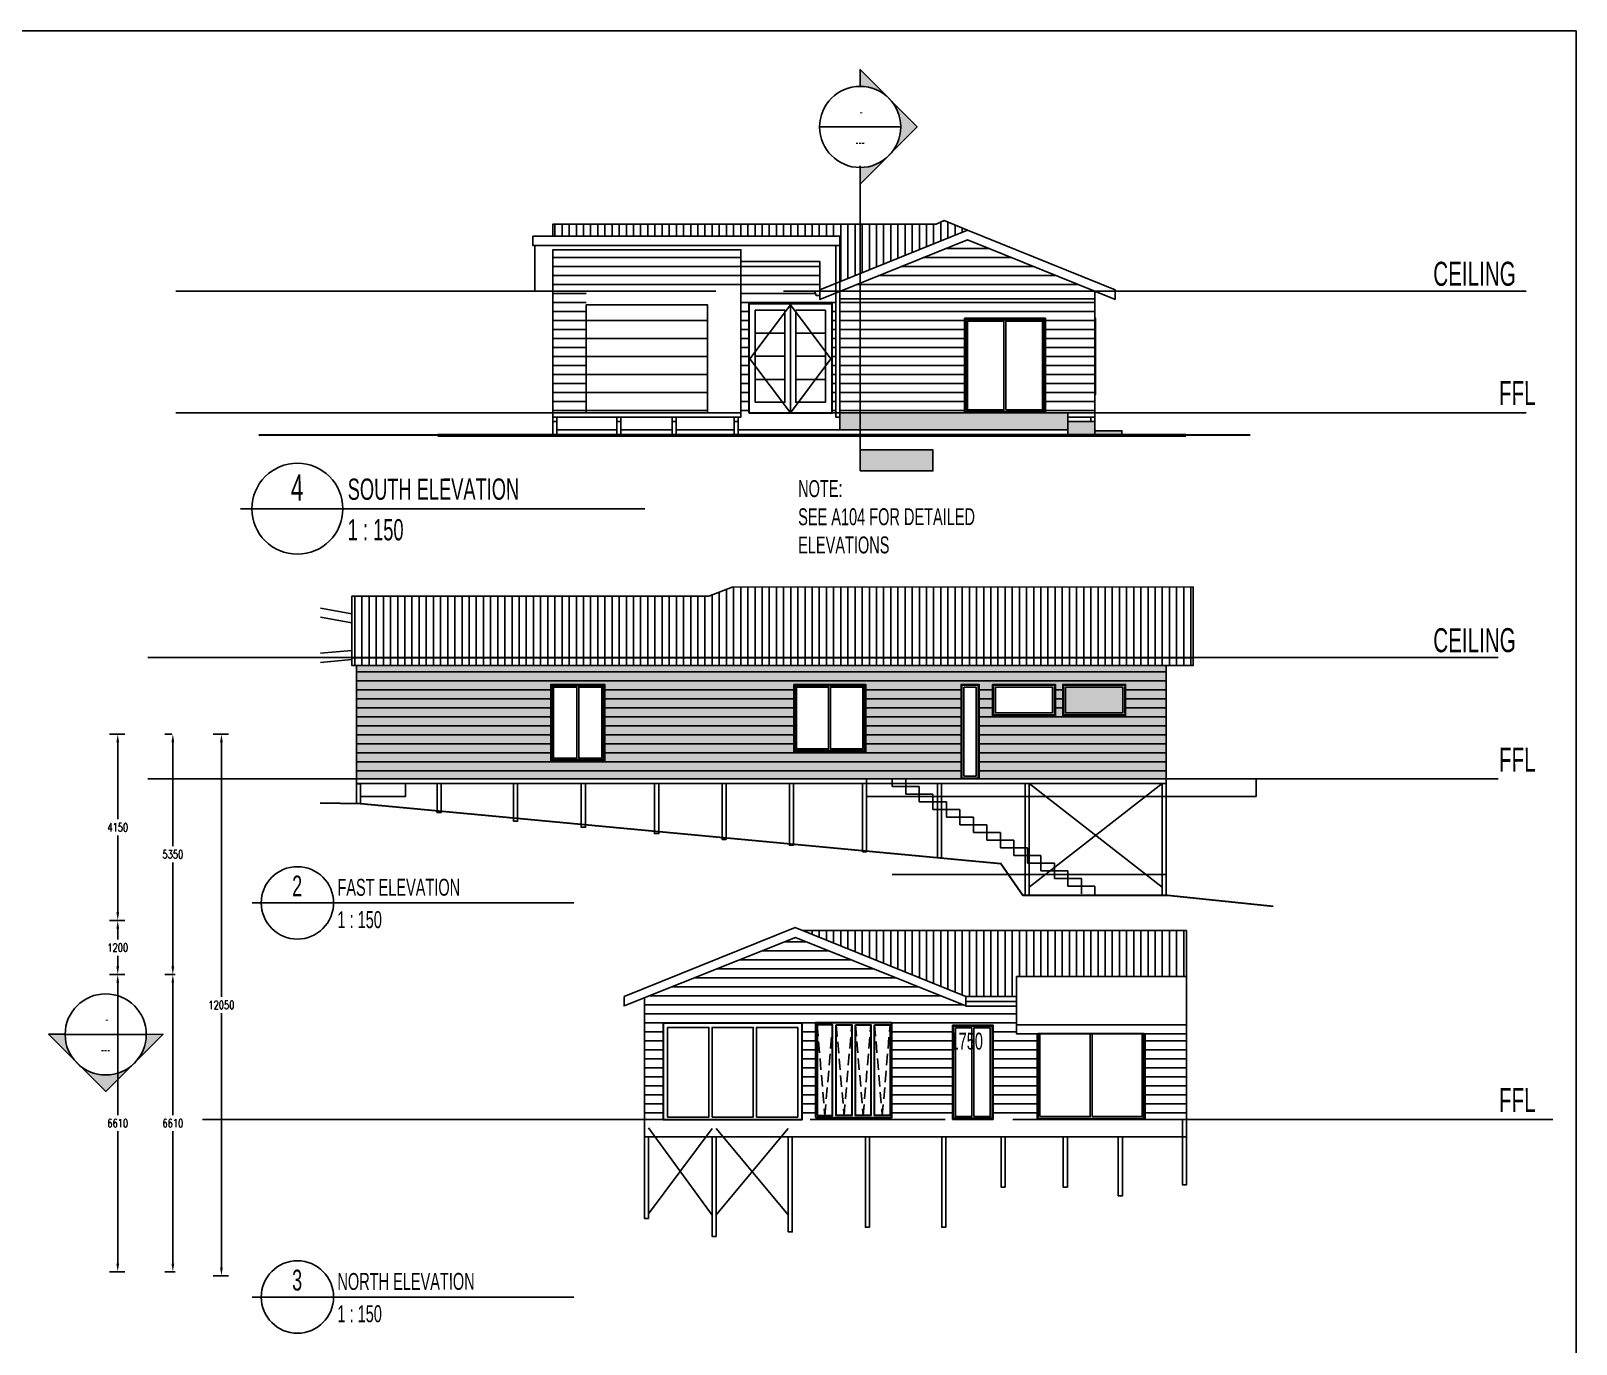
# Model space of a CAD drawing. Header units: inches. Extents: x 26998 to 46838, y -509 to 4343.
# Drawn here: x 38022.86 to 38057.18, y 941.51 to 970.68 of the extents above; entities that cross this region are included whole.
import ezdxf

# ---------------------------------------------------------------- set-up
doc = ezdxf.new("R2010")
doc.units = ezdxf.units.IN
doc.header["$LTSCALE"] = 0.5
doc.header["$MEASUREMENT"] = 0
doc.linetypes.add('ACAD_ISO08W100', pattern=[36, 24, -3, 6, -3])
doc.linetypes.add('DASHED', pattern=[0.75, 0.5, -0.25])
doc.layers.get('Defpoints').update_dxf_attribs({"color": 140})
for name, color, linetype in [('A-MUROS', 1, 'Continuous'), ('A-VIDRIO', 4, 'Continuous'), ('NUEVO DIBUJO', 2, 'Continuous')]:
    doc.layers.add(name, color=color, linetype=linetype)
doc.styles.get("Standard").update_dxf_attribs({"font": 'romans.shx', "width": 0.75})
doc.dimstyles.get("Standard").update_dxf_attribs({"dimtxt": 0.18, "dimasz": 0.18, "dimexe": 0.18, "dimexo": 0.0625, "dimgap": 0.09, "dimtad": 0, "dimtih": 1, "dimtoh": 1, "dimdec": 4, "dimzin": 0, "dimdsep": 46, "dimtxsty": 'Standard', "dimcen": 0.09, "dimadec": 0, "dimazin": 0, "dimtfac": 1, "dimtdec": 4, "dimtofl": 0, "dimtmove": 0, "dimatfit": 3, "dimfxl": 1, "dimtolj": 1, "dimtzin": 0, "dimarcsym": 0})
pattern_1 = [(0, (37761.7651, 686.6468), (0, 0.2), [])]
pattern_2 = [(90, (37761.7651, 686.6468), (-0.15875, 1e-17), [])]

# ---------------------------------------------------------------- blocks, each defined once
blk = doc.blocks.new('*D426')
at = {"layer": 'Defpoints', "color": 0, "transparency": 16777216}
for p in [(38024.786, 949.719), (38025.008, 949.719), (38025.008, 943.115)]:
    blk.add_point(p, dxfattribs=at)
at = {"layer": 'NUEVO DIBUJO', "color": 0, "lineweight": -2, "transparency": 16777216}
for p, q in [((38024.945, 949.719), (38024.606, 949.719)), ((38024.786, 949.539), (38024.786, 946.597)), ((38024.786, 943.295), (38024.786, 946.237)), ((38024.945, 943.115), (38024.606, 943.115))]:
    blk.add_line(p, q, dxfattribs=at)
at = {"layer": 'NUEVO DIBUJO', "color": 0, "transparency": 16777216}
for points in [[(38024.756, 949.539), (38024.816, 949.539), (38024.786, 949.719)], [(38024.756, 943.295), (38024.816, 943.295), (38024.786, 943.115)]]:
    blk.add_solid(points, dxfattribs=at)
at = {"layer": 'NUEVO DIBUJO', "color": 0, "transparency": 16777216, "insert": (38024.786, 946.417), "char_height": 0.18, "attachment_point": 5}
blk.add_mtext('\\A1;6610', dxfattribs=at)
blk = doc.blocks.new('*D427')
at = {"layer": 'Defpoints', "color": 0, "transparency": 16777216}
for p in [(38024.786, 950.919), (38025.008, 950.919), (38025.008, 949.719)]:
    blk.add_point(p, dxfattribs=at)
at = {"layer": 'NUEVO DIBUJO', "color": 0, "lineweight": -2, "transparency": 16777216}
for p, q in [((38024.945, 950.919), (38024.606, 950.919)), ((38024.786, 950.739), (38024.786, 950.499)), ((38024.786, 949.899), (38024.786, 950.139)), ((38024.945, 949.719), (38024.606, 949.719))]:
    blk.add_line(p, q, dxfattribs=at)
at = {"layer": 'NUEVO DIBUJO', "color": 0, "transparency": 16777216}
for points in [[(38024.756, 950.739), (38024.816, 950.739), (38024.786, 950.919)], [(38024.756, 949.899), (38024.816, 949.899), (38024.786, 949.719)]]:
    blk.add_solid(points, dxfattribs=at)
at = {"layer": 'NUEVO DIBUJO', "color": 0, "transparency": 16777216, "insert": (38024.786, 950.319), "char_height": 0.18, "attachment_point": 5}
blk.add_mtext('\\A1;1200', dxfattribs=at)
blk = doc.blocks.new('*D428')
at = {"layer": 'Defpoints', "color": 0, "transparency": 16777216}
for p in [(38024.786, 955.062), (38025.008, 955.062), (38025.008, 950.919)]:
    blk.add_point(p, dxfattribs=at)
at = {"layer": 'NUEVO DIBUJO', "color": 0, "lineweight": -2, "transparency": 16777216}
for p, q in [((38024.945, 955.062), (38024.606, 955.062)), ((38024.786, 954.882), (38024.786, 953.17)), ((38024.786, 951.099), (38024.786, 952.81)), ((38024.945, 950.919), (38024.606, 950.919))]:
    blk.add_line(p, q, dxfattribs=at)
at = {"layer": 'NUEVO DIBUJO', "color": 0, "transparency": 16777216}
for points in [[(38024.756, 954.882), (38024.816, 954.882), (38024.786, 955.062)], [(38024.756, 951.099), (38024.816, 951.099), (38024.786, 950.919)]]:
    blk.add_solid(points, dxfattribs=at)
at = {"layer": 'NUEVO DIBUJO', "color": 0, "transparency": 16777216, "insert": (38024.786, 952.99), "char_height": 0.18, "attachment_point": 5}
blk.add_mtext('\\A1;4150', dxfattribs=at)
blk = doc.blocks.new('*D429')
at = {"layer": 'Defpoints', "color": 0, "transparency": 16777216}
for p in [(38026.01, 949.719), (38026.121, 949.719), (38026.121, 943.115)]:
    blk.add_point(p, dxfattribs=at)
at = {"layer": 'NUEVO DIBUJO', "color": 0, "lineweight": -2, "transparency": 16777216}
for p, q in [((38026.059, 949.719), (38025.83, 949.719)), ((38026.01, 949.539), (38026.01, 946.597)), ((38026.01, 943.295), (38026.01, 946.237)), ((38026.059, 943.115), (38025.83, 943.115))]:
    blk.add_line(p, q, dxfattribs=at)
at = {"layer": 'NUEVO DIBUJO', "color": 0, "transparency": 16777216}
for points in [[(38025.98, 949.539), (38026.04, 949.539), (38026.01, 949.719)], [(38025.98, 943.295), (38026.04, 943.295), (38026.01, 943.115)]]:
    blk.add_solid(points, dxfattribs=at)
at = {"layer": 'NUEVO DIBUJO', "color": 0, "transparency": 16777216, "insert": (38026.01, 946.417), "char_height": 0.18, "attachment_point": 5}
blk.add_mtext('\\A1;6610', dxfattribs=at)
blk = doc.blocks.new('*D430')
at = {"layer": 'Defpoints', "color": 0, "transparency": 16777216}
for p in [(38026.01, 955.062), (38026.053, 955.062), (38026.121, 949.719)]:
    blk.add_point(p, dxfattribs=at)
at = {"layer": 'NUEVO DIBUJO', "color": 0, "lineweight": -2, "transparency": 16777216}
for p, q in [((38025.99, 955.062), (38025.83, 955.062)), ((38026.01, 954.882), (38026.01, 952.571)), ((38026.01, 949.899), (38026.01, 952.211)), ((38026.059, 949.719), (38025.83, 949.719))]:
    blk.add_line(p, q, dxfattribs=at)
at = {"layer": 'NUEVO DIBUJO', "color": 0, "transparency": 16777216}
for points in [[(38025.98, 954.882), (38026.04, 954.882), (38026.01, 955.062)], [(38025.98, 949.899), (38026.04, 949.899), (38026.01, 949.719)]]:
    blk.add_solid(points, dxfattribs=at)
at = {"layer": 'NUEVO DIBUJO', "color": 0, "transparency": 16777216, "insert": (38026.01, 952.391), "char_height": 0.18, "attachment_point": 5}
blk.add_mtext('\\A1;5350', dxfattribs=at)
blk = doc.blocks.new('*D431')
at = {"layer": 'Defpoints', "color": 0, "transparency": 16777216}
for p in [(38027.089, 955.062), (38027.311, 955.062), (38027.311, 943.026)]:
    blk.add_point(p, dxfattribs=at)
at = {"layer": 'NUEVO DIBUJO', "color": 0, "lineweight": -2, "transparency": 16777216}
for p, q in [((38027.248, 955.062), (38026.909, 955.062)), ((38027.089, 954.882), (38027.089, 949.224)), ((38027.089, 943.206), (38027.089, 948.864)), ((38027.248, 943.026), (38026.909, 943.026))]:
    blk.add_line(p, q, dxfattribs=at)
at = {"layer": 'NUEVO DIBUJO', "color": 0, "transparency": 16777216}
for points in [[(38027.059, 954.882), (38027.119, 954.882), (38027.089, 955.062)], [(38027.059, 943.206), (38027.119, 943.206), (38027.089, 943.026)]]:
    blk.add_solid(points, dxfattribs=at)
at = {"layer": 'NUEVO DIBUJO', "color": 0, "transparency": 16777216, "insert": (38027.089, 949.044), "char_height": 0.18, "attachment_point": 5}
blk.add_mtext('\\A1;12050', dxfattribs=at)

msp = doc.modelspace()

# ---------------------------------------------------------------- hatches: boundary and pattern name
at = {"true_color": 0x939598}
h = msp.add_hatch(dxfattribs=at)
h.set_pattern_fill('LINE', color=252, scale=0.05, angle=90)
h.set_pattern_definition(pattern_2)
h.paths.add_polyline_path([(38043.6614554, 966.259991), (38043.1473807, 966.4695195), (38042.9636319, 966.393532), (38041.2757207, 966.393532), (38041.2757207, 966.183909), (38041.2757207, 965.2957561)])
h.paths.add_polyline_path([(38041.2757207, 966.183909), (38041.2757207, 966.393532), (38034.4551328, 966.393532), (38034.4551328, 966.1207564), (38040.8253413, 966.1207564), (38040.8253413, 965.9176735), (38040.8253413, 965.1137276), (38041.2757207, 965.2957561)])
h = msp.add_hatch(dxfattribs=at)
h.set_pattern_fill('LINE', color=252, scale=0.05, angle=90)
h.set_pattern_definition(pattern_2)
h.paths.add_polyline_path([(38048.6739334, 958.3294173), (38038.4324018, 958.3291175), (38037.9193824, 958.1261845), (38029.9883581, 958.1261845), (38029.9883581, 956.7621568), (38048.6739334, 956.7621568)])
h.paths.add_polyline_path([(38048.6739334, 956.7621568), (38029.9883581, 956.7621568), (38029.9883581, 956.5845529), (38030.0899745, 956.5845529), (38048.0774242, 956.5844031), (38048.6739334, 956.5844031)])
h = msp.add_hatch(dxfattribs=at)
h.set_pattern_fill('LINE', color=252, scale=0.05, angle=90)
h.set_pattern_definition(pattern_2)
h.paths.add_polyline_path([(38040.0077804, 950.6964977), (38043.6296838, 949.2308537), (38044.7525599, 949.2308537), (38044.7525599, 949.6749383), (38048.5279535, 949.6749383), (38048.5279535, 950.6964977)])
at = {"layer": 'A-VIDRIO'}
h = msp.add_hatch(color=256, dxfattribs=at)
h.dxf.hatch_style = 1
h.paths.add_polyline_path([(38043.5980599, 962.1996827), (38045.3934326, 962.1996827), (38045.3934326, 964.2997548), (38043.5980599, 964.2997548)])
h.paths.add_polyline_path([(38043.6167944, 962.2185672), (38045.3745481, 962.2185672), (38045.3745481, 964.2807204), (38043.6167944, 964.2807204)], flags=16)
h.paths.add_polyline_path([(38045.3618086, 964.267831), (38043.6296838, 964.267831), (38043.6296838, 962.2313067), (38045.3618086, 962.2313067)], flags=0)
h.paths.add_polyline_path([(38044.5180029, 962.2630806), (38045.3300348, 962.2630806), (38045.3300348, 964.2363569), (38044.5180029, 964.2363569)], flags=0)
h.paths.add_polyline_path([(38044.4736394, 964.2363569), (38044.4736394, 962.2630806), (38043.6614577, 962.2630806), (38043.6614577, 964.2363569)], flags=0)
at = {"layer": 'NUEVO DIBUJO'}
h = msp.add_hatch(color=3, dxfattribs=at)
h.dxf.hatch_style = 1
h.paths.add_polyline_path([(38041.2757207, 969.8247378), (38041.2820159, 969.4503249, -0.183582479), (38041.8794701, 969.2209175)])
h.paths.add_polyline_path([(38042.5447266, 968.5555828), (38041.9504191, 969.1499602, -0.1844551951), (38042.1797613, 968.5494372, -0.1639079338), (38041.9961346, 968.0043341)])
h.paths.add_polyline_path([(38041.8274301, 967.8348126, -0.1660457928), (38041.2757207, 967.6485495), (38041.2757207, 967.2804313)])
at = {"layer": 'NUEVO DIBUJO', "true_color": 0x636466}
h = msp.add_hatch(dxfattribs=at)
h.set_pattern_fill('_USER', color=251, scale=0.2, pattern_type=0)
h.set_pattern_definition(pattern_1)
h.paths.add_polyline_path([(38046.486859, 964.9024089), (38043.6614577, 966.0444692), (38041.2757207, 965.0801244), (38041.2757207, 964.9024089)])
h = msp.add_hatch(dxfattribs=at)
h.set_pattern_fill('_USER', color=251, scale=0.2, pattern_type=0)
h.set_pattern_definition(pattern_1)
h.paths.add_polyline_path([(38034.4551328, 965.8225018), (38034.4551328, 964.9024089), (38038.6300976, 964.9024089), (38038.6300976, 965.8225018)])
h = msp.add_hatch(dxfattribs=at)
h.set_pattern_fill('_USER', color=251, scale=0.2, pattern_type=0)
h.set_pattern_definition(pattern_1)
h.paths.add_polyline_path([(38040.3811068, 965.5623159), (38038.6300976, 965.5623159), (38038.6300976, 964.9024089), (38040.3811068, 964.9024089), (38040.3811068, 964.9341828)])
h = msp.add_hatch(dxfattribs=at)
h.set_pattern_fill('_USER', color=251, scale=0.2, pattern_type=0)
h.set_pattern_definition(pattern_1)
h.paths.add_polyline_path([(38041.2757207, 965.0801244), (38040.8360622, 964.9024089), (38041.2757207, 964.9024089)])
h = msp.add_hatch(dxfattribs=at)
h.set_pattern_fill('_USER', color=251, scale=0.2, pattern_type=0)
h.set_pattern_definition(pattern_1)
h.paths.add_polyline_path([(38034.4551328, 962.1996827), (38035.1910273, 962.1996827), (38035.1910273, 964.9024089), (38034.4551328, 964.9024089)])
h = msp.add_hatch(dxfattribs=at)
h.set_pattern_fill('_USER', color=251, scale=0.4, pattern_type=0)
h.set_pattern_definition([(0, (37761.7651, 686.6468), (0, 0.4), [])])
h.paths.add_polyline_path([(38037.8876085, 964.5978595), (38035.1910273, 964.5978595), (38035.1910273, 962.1996827), (38037.8876085, 962.1996827)])
h = msp.add_hatch(dxfattribs=at)
h.set_pattern_fill('_USER', color=251, scale=0.2, pattern_type=0)
h.set_pattern_definition(pattern_1)
h.paths.add_polyline_path([(38040.3811068, 964.8073871), (38040.3051193, 964.8073871), (38040.2694159, 964.9024089), (38038.6300976, 964.9024089), (38038.6300976, 962.1996827), (38038.8077014, 962.1996827), (38038.8077014, 964.6233385), (38040.6538824, 964.6233385), (38040.6538824, 962.1996827), (38040.7364644, 962.1996827), (38040.7364644, 964.8621502), (38040.3811068, 964.7185102)])
h = msp.add_hatch(dxfattribs=at)
h.set_pattern_fill('_USER', color=251, scale=0.2, pattern_type=0)
h.set_pattern_definition(pattern_1)
h.paths.add_polyline_path([(38041.2757207, 964.7310999), (38040.8253413, 964.7310999), (38040.8253413, 962.1996827), (38041.2757207, 962.1996827)])
h = msp.add_hatch(dxfattribs=at)
h.set_pattern_fill('_USER', color=251, scale=0.2, pattern_type=0)
h.set_pattern_definition(pattern_1)
h.paths.add_polyline_path([(38043.5980599, 964.2997548), (38045.3934326, 964.2997548), (38045.3934326, 962.1996827), (38045.8947701, 962.1996827), (38046.4912793, 962.1996827), (38046.4912793, 964.7310999), (38041.2757207, 964.7310999), (38041.2757207, 962.1996827), (38043.5980599, 962.1996827)])
h = msp.add_hatch(color=251, dxfattribs=at)
h.dxf.hatch_style = 1
h.paths.add_polyline_path([(38046.5101637, 964.2997548), (38046.4912793, 964.2997548), (38046.4912793, 962.599254), (38046.5101637, 962.599254)])
h = msp.add_hatch(color=251, dxfattribs=at)
h.dxf.hatch_style = 1
h.paths.add_polyline_path([(38041.2757207, 962.1996827), (38040.8253413, 962.1996827), (38040.8253413, 961.818996), (38041.2757207, 961.818996)])
h.paths.add_polyline_path([(38045.8947701, 962.1996827), (38041.2757207, 962.1996827), (38041.2757207, 961.818996), (38045.8947701, 961.818996)])
h.paths.add_polyline_path([(38046.4912793, 962.0027448), (38045.8947701, 962.0027448), (38045.8947701, 961.7047899), (38046.4912793, 961.7047899)])
h.paths.add_polyline_path([(38047.0939334, 961.7998118), (38046.4912793, 961.7998118), (38046.4912793, 961.7047899), (38047.0939334, 961.7047899)])
h = msp.add_hatch(color=251, dxfattribs=at)
h.dxf.hatch_style = 1
h.paths.add_polyline_path([(38042.8949248, 960.90837), (38042.8949248, 961.3731102), (38041.2757207, 961.3731102), (38041.2757207, 960.90837)])
h = msp.add_hatch(dxfattribs=at)
h.set_pattern_fill('_USER', color=251, scale=0.2, pattern_type=0)
h.set_pattern_definition(pattern_1)
h.paths.add_polyline_path([(38030.0898246, 956.5844031), (38030.0898246, 954.0655756), (38043.5219225, 954.0655756), (38043.5219225, 956.1656476), (38043.9214937, 956.1656476), (38043.9214937, 954.0655756), (38048.0774242, 954.0655756), (38048.0774242, 956.5844031)])
h.paths.add_polyline_path([(38041.4026663, 954.6683796), (38039.8037818, 954.6683796), (38039.8037818, 956.1656476), (38041.4026663, 956.1656476)], flags=16)
h.paths.add_polyline_path([(38041.3836319, 954.6872641), (38039.8228162, 954.6872641), (38039.8228162, 956.1467632), (38041.3836319, 956.1467632)], flags=0)
h.paths.add_polyline_path([(38041.3391186, 954.7317774), (38040.6222584, 954.7317774), (38040.6222584, 956.1022498), (38041.3391186, 956.1022498)], flags=0)
h.paths.add_polyline_path([(38044.2197483, 956.1656476), (38045.6155498, 956.1656476), (38045.6155498, 955.4678218), (38044.2197483, 955.4678218)], flags=16)
h.paths.add_polyline_path([(38044.2387827, 956.1467632), (38045.5965155, 956.1467632), (38045.5965155, 955.4868561), (38044.2387827, 955.4868561)], flags=0)
h.paths.add_polyline_path([(38044.2831462, 956.1022498), (38045.552152, 956.1022498), (38045.552152, 955.5312196), (38044.2831462, 955.5312196)], flags=0)
h.paths.add_polyline_path([(38040.5778949, 954.7317774), (38039.8671797, 954.7317774), (38039.8671797, 956.1022498), (38040.5778949, 956.1022498)], flags=0)
h.paths.add_polyline_path([(38045.7805641, 956.1656476), (38047.1765155, 956.1656476), (38047.1765155, 955.4678218), (38045.7805641, 955.4678218)], flags=16)
h.paths.add_polyline_path([(38045.7995984, 956.1467632), (38047.1573312, 956.1467632), (38047.1573312, 955.4868561), (38045.7995984, 955.4868561)], flags=0)
h.paths.add_polyline_path([(38045.8375172, 956.1022498), (38047.1129678, 956.1022498), (38047.1129678, 955.5312196), (38045.8375172, 955.5312196)], flags=0)
h.paths.add_polyline_path([(38035.6034879, 954.4652967), (38034.4043246, 954.4652967), (38034.4043246, 956.1656476), (38035.6034879, 956.1656476)], flags=16)
h.paths.add_polyline_path([(38035.5844536, 954.484331), (38034.4233589, 954.484331), (38034.4233589, 956.1467632), (38035.5844536, 956.1467632)], flags=0)
h.paths.add_polyline_path([(38035.5400901, 954.5286945), (38035.0261629, 954.5286945), (38035.0261629, 956.1022498), (38035.5400901, 956.1022498)], flags=0)
h.paths.add_polyline_path([(38034.9817994, 954.5286945), (38034.4677224, 954.5286945), (38034.4677224, 956.1022498), (38034.9817994, 956.1022498)], flags=0)
h = msp.add_hatch(color=251, dxfattribs=at)
h.dxf.hatch_style = 1
h.paths.add_polyline_path([(38034.4043246, 954.4652967), (38035.6034879, 954.4652967), (38035.6034879, 956.1656476), (38034.4043246, 956.1656476)], flags=16)
h.paths.add_polyline_path([(38034.4233589, 954.484331), (38035.5844536, 954.484331), (38035.5844536, 956.1467632), (38034.4233589, 956.1467632)], flags=0)
h.paths.add_polyline_path([(38034.4360984, 954.4970706), (38035.5718639, 954.4970706), (38035.5718639, 956.1338738), (38034.4360984, 956.1338738)], flags=0)
h.paths.add_polyline_path([(38034.4677224, 954.5286945), (38034.9817994, 954.5286945), (38034.9817994, 956.1022498), (38034.4677224, 956.1022498)], flags=0)
h.paths.add_polyline_path([(38035.0261629, 956.1022498), (38035.5400901, 956.1022498), (38035.5400901, 954.5286945), (38035.0261629, 954.5286945)], flags=0)
h.paths.add_polyline_path([(38039.8037818, 954.6683796), (38041.4026663, 954.6683796), (38041.4026663, 956.1656476), (38039.8037818, 956.1656476)], flags=16)
h.paths.add_polyline_path([(38039.8228162, 954.6872641), (38041.3836319, 954.6872641), (38041.3836319, 956.1467632), (38039.8228162, 956.1467632)], flags=0)
h.paths.add_polyline_path([(38039.8355557, 954.7001535), (38041.3710423, 954.7001535), (38041.3710423, 956.1338738), (38039.8355557, 956.1338738)], flags=0)
h.paths.add_polyline_path([(38041.3391186, 956.1022498), (38040.6222584, 956.1022498), (38040.6222584, 954.7317774), (38041.3391186, 954.7317774)], flags=0)
h.paths.add_polyline_path([(38040.5778949, 956.1022498), (38040.5778949, 954.7317774), (38039.8671797, 954.7317774), (38039.8671797, 956.1022498)], flags=0)
h.paths.add_polyline_path([(38030.0898246, 954.0655756), (38043.5219225, 954.0655756), (38043.5219225, 956.1656476), (38043.9214937, 956.1656476), (38043.9214937, 954.0655756), (38048.0774242, 954.0655756), (38048.0774242, 956.5844031), (38030.0898246, 956.5844031)])
h.paths.add_polyline_path([(38044.2197483, 955.4678218), (38045.6155498, 955.4678218), (38045.6155498, 956.1656476), (38044.2197483, 956.1656476)], flags=16)
h.paths.add_polyline_path([(38044.2387827, 955.4868561), (38045.5965155, 955.4868561), (38045.5965155, 956.1467632), (38044.2387827, 956.1467632)], flags=0)
h.paths.add_polyline_path([(38045.552152, 956.1022498), (38044.2831462, 956.1022498), (38044.2831462, 955.5312196), (38045.552152, 955.5312196)], flags=0)
h = msp.add_hatch(dxfattribs=at)
h.set_pattern_fill('_USER', color=251, scale=0.2, pattern_type=0)
h.set_pattern_definition(pattern_1)
h.paths.add_polyline_path([(38036.4853623, 949.2016277), (38036.4853623, 946.5024986), (38036.9042676, 946.5024986), (38036.9042676, 948.6407892), (38039.9878304, 948.6407892), (38039.9878304, 946.5024986), (38043.3314293, 946.5024986), (38043.3314293, 948.5964257), (38044.232338, 948.5963507), (38044.232338, 946.5024986), (38045.2095339, 946.5024986), (38045.2095339, 948.3997875), (38044.7525599, 948.3997875), (38044.7525599, 949.0151811), (38043.6296838, 949.0151811), (38043.6296838, 949.0214759), (38039.8418505, 950.544223)])
h.paths.add_polyline_path([(38040.2857852, 948.6472339), (38041.9799912, 948.6472339), (38041.9799912, 946.5468621), (38040.2857852, 946.5468621)], flags=16)
h.paths.add_polyline_path([(38040.3240038, 948.6027205), (38040.6667718, 948.6027205), (38040.6667718, 946.5850806), (38040.3240038, 946.5850806)], flags=0)
h.paths.add_polyline_path([(38040.7490541, 948.6027205), (38041.091822, 948.6027205), (38041.091822, 946.5850806), (38040.7490541, 946.5850806)], flags=0)
h.paths.add_polyline_path([(38041.1741043, 948.6027205), (38041.5168723, 948.6027205), (38041.5168723, 946.5850806), (38041.1741043, 946.5850806)], flags=0)
h.paths.add_polyline_path([(38041.5994543, 948.6027205), (38041.9420724, 948.6027205), (38041.9420724, 946.5850806), (38041.5994543, 946.5850806)], flags=0)
h.paths.add_polyline_path([(38047.6080104, 946.5024986), (38048.5279535, 946.5024986), (38048.5279535, 948.3997875), (38047.6080104, 948.3997875)])
h.paths.add_polyline_path([(38043.147708, 947.8462837), (38044.2930818, 947.8473644), (38044.2923437, 948.6295709), (38043.1469699, 948.6284902)], flags=24)
at = {"layer": 'NUEVO DIBUJO'}
h = msp.add_hatch(color=3, dxfattribs=at)
h.dxf.hatch_style = 1
h.paths.add_polyline_path([(38025.7935885, 948.3934156), (38025.4191755, 948.3871204, -0.183582479), (38025.1897682, 947.7896663)])
h.paths.add_polyline_path([(38024.5244335, 947.1244098), (38025.1188108, 947.7187172, -0.1844551951), (38024.5182878, 947.489375, -0.1639079338), (38023.9731847, 947.6730017)])
h.paths.add_polyline_path([(38023.8036632, 947.8417063, -0.1660457928), (38023.6174001, 948.3934156), (38023.249282, 948.3934156)])

# ---------------------------------------------------------------- linework, layer by layer
at = {"color": 0}
for p, q in [((38056.4845968, 970.6833617), (37995.3547636, 970.6833617)), ((37995.3547636, 970.6833617), (38057.1833403, 970.6833617)), ((38057.1833403, 970.6833617), (37995.3547636, 970.6833617)), ((38057.1833403, 970.6833617), (38056.4845968, 970.6833617)), ((38057.1833403, 927.6091075), (38057.1833403, 970.6833617))]:
    msp.add_line(p, q, dxfattribs=at)
at = {"color": 3}
for p, q in [((38041.2820155, 969.4503459), (38041.2820155, 969.4503459)), ((38040.3779749, 968.5494372), (38042.1797613, 968.5494372)), ((38041.2757207, 967.6485285), (38041.2757207, 967.2804313)), ((38041.2757207, 967.6485285), (38041.2757207, 967.2804313)), ((38041.2757207, 967.6485285), (38041.2757207, 966.183909)), ((38023.6173946, 948.3902682), (38025.419181, 948.3902682)), ((38025.4191965, 948.3871208), (38025.4191965, 948.3871208))]:
    msp.add_line(p, q, dxfattribs=at)
for points in [[(38041.2820155, 969.4503459), (38041.2757207, 969.8247378), (38042.5447266, 968.5555828), (38041.2757207, 967.2804313), (38041.2757207, 967.6546948)], [(38025.4191965, 948.3871208), (38025.7935885, 948.3934156), (38024.5244335, 947.1244098), (38023.249282, 948.3934156), (38023.6235454, 948.3934156)]]:
    msp.add_lwpolyline(points, dxfattribs=at)
for centre in [(38041.2788681, 968.5494372), (38024.5182878, 948.3902682)]:
    msp.add_circle(centre, 0.9008932, dxfattribs=at)
at = {"layer": 'A-MUROS'}
for p, q in [((38041.9931663, 954.0655756), (38041.9931663, 953.8955756)), ((38042.2931663, 953.8955756), (38042.2931663, 954.0655756)), ((38041.9931663, 953.8955756), (38042.2931663, 953.8955756)), ((38042.2931663, 953.8955756), (38042.2931663, 953.7255756)), ((38042.5931663, 953.8955756), (38042.2931663, 953.8955756)), ((38042.2931663, 953.7255756), (38042.5931663, 953.7255756)), ((38042.5931663, 953.7255756), (38042.5931663, 953.8955756)), ((38042.5931663, 953.7255756), (38042.5931663, 953.5555756)), ((38042.5931663, 953.7255756), (38042.8931663, 953.7255756)), ((38042.8931663, 953.5555756), (38042.8931663, 953.7255756)), ((38042.5931663, 953.5555756), (38042.8931663, 953.5555756)), ((38042.8931663, 953.5555756), (38042.8931663, 953.3855756)), ((38043.1931663, 953.5555756), (38042.8931663, 953.5555756)), ((38042.8931663, 953.3855756), (38043.1931663, 953.3855756)), ((38043.1931663, 953.3855756), (38043.1931663, 953.5555756)), ((38043.1931663, 953.3855756), (38043.1931663, 953.2155756)), ((38043.4931663, 953.3855756), (38043.1931663, 953.3855756)), ((38043.4931663, 953.2155756), (38043.4931663, 953.3855756)), ((38043.1931663, 953.2155756), (38043.4931663, 953.2155756)), ((38043.4931663, 953.2155756), (38043.4931663, 953.0455756)), ((38043.4931663, 953.2155756), (38043.7931663, 953.2155756)), ((38043.4931663, 953.0455756), (38043.7931663, 953.0455756)), ((38043.7931663, 953.0455756), (38043.7931663, 953.2155756)), ((38043.7931663, 953.0455756), (38043.7931663, 952.8755756)), ((38044.0931663, 953.0455756), (38043.7931663, 953.0455756)), ((38044.0931663, 952.8755756), (38044.0931663, 953.0455756)), ((38043.7931663, 952.8755756), (38044.0931663, 952.8755756)), ((38044.0931663, 952.8755756), (38044.0931663, 952.7055756)), ((38044.0931663, 952.8755756), (38044.3931663, 952.8755756)), ((38044.0931663, 952.7055756), (38044.3931663, 952.7055756)), ((38044.3931663, 952.7055756), (38044.3931663, 952.8755756)), ((38044.3931663, 952.7055756), (38044.3931663, 952.5355756)), ((38044.6931663, 952.7055756), (38044.3931663, 952.7055756)), ((38044.6931663, 952.5355756), (38044.6931663, 952.7055756)), ((38044.3931663, 952.5355756), (38044.6931663, 952.5355756)), ((38044.6931663, 952.5355756), (38044.6931663, 952.3655756)), ((38044.6931663, 952.5355756), (38044.9931663, 952.5355756)), ((38044.6931663, 952.3655756), (38044.9931663, 952.3655756)), ((38044.9931663, 952.3655756), (38044.9931663, 952.5355756)), ((38044.9931663, 952.3655756), (38044.9931663, 952.1955756)), ((38045.2931663, 952.3655756), (38044.9931663, 952.3655756)), ((38045.2931663, 952.1955756), (38045.2931663, 952.3655756)), ((38041.9931663, 951.9405406), (38048.0774242, 951.9405406)), ((38044.9931663, 952.1955756), (38045.2931663, 952.1955756)), ((38045.2931663, 952.1955756), (38045.2931663, 952.0255756)), ((38045.2931663, 952.1955756), (38045.5931663, 952.1955756)), ((38045.2931663, 952.0255756), (38045.5931663, 952.0255756)), ((38045.5931663, 952.0255756), (38045.5931663, 952.1955756)), ((38045.5931663, 952.0255756), (38045.5931663, 951.8555756)), ((38045.8931663, 952.0255756), (38045.5931663, 952.0255756)), ((38045.8931663, 951.8555756), (38045.8931663, 952.0255756)), ((38045.5931663, 951.8555756), (38045.8931663, 951.8555756)), ((38045.8931663, 951.8555756), (38045.8931663, 951.6855756)), ((38045.8931663, 951.8555756), (38046.1931663, 951.8555756)), ((38045.8931663, 951.6855756), (38046.1931663, 951.6855756)), ((38046.1931663, 951.6855756), (38046.1931663, 951.8555756)), ((38046.1931663, 951.6855756), (38046.1931663, 951.5155756)), ((38046.4931663, 951.6855756), (38046.1931663, 951.6855756)), ((38046.4931663, 951.4833503), (38046.4931663, 951.6855756)), ((38040.0077804, 950.6964977), (38048.5279535, 950.6964977)), ((38043.6296838, 949.1230174), (38044.7525599, 949.1230174))]:
    msp.add_line(p, q, dxfattribs=at)
for points in [[(38034.4551328, 966.1207564), (38034.4551328, 966.393532), (38042.9636319, 966.393532), (38043.1473807, 966.4695195), (38043.6610855, 966.2601417)], [(38040.3811068, 964.9341828), (38040.3811068, 964.7185102), (38043.6614577, 966.0444692), (38046.9262423, 964.724805), (38046.9416587, 964.7185102), (38046.9416587, 964.9341828), (38043.6618284, 966.2601417), (38040.3811068, 964.9341828)], [(38036.0349829, 949.2308537), (38036.0349829, 949.0214759), (38039.8418505, 950.544223), (38043.6296838, 949.0214759), (38043.6296838, 949.2308537), (38039.8355557, 950.7661904), (38036.0349829, 949.2308537)], [(38048.4390766, 946.5024986), (38048.4390766, 946.1156669), (38036.4853623, 946.1156669), (38036.4853623, 946.5026485)]]:
    msp.add_lwpolyline(points, dxfattribs=at)
for points in [[(38034.0047534, 966.1207564), (38040.8253413, 966.1207564), (38040.8253413, 965.9176735), (38034.0047534, 965.9176735)], [(38034.4551328, 962.1996827), (38038.6300976, 962.1996827), (38038.6300976, 962.1043612), (38034.4551328, 962.1043612)], [(38030.0899745, 954.0655756), (38048.0774242, 954.0655756), (38048.0774242, 953.9639592), (38030.0899745, 953.9639592)], [(38043.6296838, 949.2308537), (38044.7525599, 949.2308537), (38044.7525599, 949.0151811), (38043.6296838, 949.0151811)]]:
    msp.add_lwpolyline(points, close=True, dxfattribs=at)
at = {"layer": 'A-VIDRIO'}
for points in [[(38043.5980599, 962.1996827), (38045.3934326, 962.1996827), (38045.3934326, 964.2997548), (38043.5980599, 964.2997548)], [(38043.6167944, 964.2807204), (38045.3745481, 964.2807204), (38045.3745481, 962.2185672), (38043.6167944, 962.2185672)], [(38045.3618086, 962.2313067), (38043.6296838, 962.2313067), (38043.6296838, 964.267831), (38045.3618086, 964.267831)], [(38043.6614577, 964.2363569), (38044.4736394, 964.2363569), (38044.4736394, 962.2630806), (38043.6614577, 962.2630806)], [(38044.5180029, 962.2630806), (38045.3300348, 962.2630806), (38045.3300348, 964.2363569), (38044.5180029, 964.2363569)], [(38034.4043246, 954.4652967), (38035.6034879, 954.4652967), (38035.6034879, 956.1656476), (38034.4043246, 956.1656476)], [(38034.4233589, 954.484331), (38035.5844536, 954.484331), (38035.5844536, 956.1467632), (38034.4233589, 956.1467632)], [(38034.4360984, 956.1338738), (38035.5718639, 956.1338738), (38035.5718639, 954.4970706), (38034.4360984, 954.4970706)], [(38034.4677224, 956.1022498), (38034.9817994, 956.1022498), (38034.9817994, 954.5286945), (38034.4677224, 954.5286945)], [(38035.5400901, 954.5286945), (38035.0261629, 954.5286945), (38035.0261629, 956.1022498), (38035.5400901, 956.1022498)], [(38039.8037818, 956.1656476), (38041.4026663, 956.1656476), (38041.4026663, 954.6683796), (38039.8037818, 954.6683796)], [(38039.8228162, 956.1467632), (38041.3836319, 956.1467632), (38041.3836319, 954.6872641), (38039.8228162, 954.6872641)], [(38039.8355557, 956.1338738), (38041.3710423, 956.1338738), (38041.3710423, 954.7001535), (38039.8355557, 954.7001535)], [(38040.5778949, 956.1022498), (38039.8671797, 956.1022498), (38039.8671797, 954.7317774), (38040.5778949, 954.7317774)], [(38041.3391186, 954.7317774), (38040.6222584, 954.7317774), (38040.6222584, 956.1022498), (38041.3391186, 956.1022498)], [(38043.5219225, 954.0655756), (38043.9214937, 954.0655756), (38043.9214937, 956.1656476), (38043.5219225, 956.1656476)], [(38043.540807, 956.1467632), (38043.9024594, 956.1467632), (38043.9024594, 954.0846099), (38043.540807, 954.0846099)], [(38043.5853203, 954.1289734), (38043.8580959, 954.1289734), (38043.8580959, 956.1022498), (38043.5853203, 956.1022498)], [(38044.2197483, 956.1656476), (38045.6155498, 956.1656476), (38045.6155498, 955.4678218), (38044.2197483, 955.4678218)], [(38044.2387827, 956.1467632), (38045.5965155, 956.1467632), (38045.5965155, 955.4868561), (38044.2387827, 955.4868561)], [(38045.552152, 955.5312196), (38044.2831462, 955.5312196), (38044.2831462, 956.1022498), (38045.552152, 956.1022498)], [(38045.7995984, 956.1467632), (38047.1573312, 956.1467632), (38047.1573312, 955.4868561), (38045.7995984, 955.4868561)]]:
    msp.add_lwpolyline(points, close=True, dxfattribs=at)
at = {"layer": 'NUEVO DIBUJO', "color": 3}
msp.add_line((38041.2757207, 960.90837), (38041.2757207, 967.687867), dxfattribs=at)
at = {"layer": 'NUEVO DIBUJO', "color": 1}
for p, q in [((38034.0526843, 965.9176735), (38034.0526843, 964.9024089)), ((38046.4912793, 964.9006222), (38046.4912793, 962.0093394)), ((38036.4853623, 946.5026485), (38036.4853623, 949.2016277)), ((38044.7528597, 948.6027205), (38048.5279535, 948.6027205)), ((38048.5279535, 948.3997875), (38048.5279535, 945.0497439))]:
    msp.add_line(p, q, dxfattribs=at)
at = {"layer": 'NUEVO DIBUJO', "color": 3, "linetype": 'ACAD_ISO08W100'}
for p, q in [((38026.0737291, 964.9024089), (38056.4843069, 964.9024089)), ((38026.0737291, 962.1996827), (38056.4843069, 962.1996827)), ((38025.4518908, 956.7621568), (38055.8624685, 956.7621568)), ((38025.4518908, 954.0655756), (38055.8624685, 954.0655756)), ((38026.6702383, 946.5024986), (38057.0808161, 946.5024986))]:
    msp.add_line(p, q, dxfattribs=at)
at = {"layer": 'NUEVO DIBUJO', "color": 2}
for p, q in [((38034.0526843, 964.9024089), (38034.4551328, 964.9024089)), ((38039.7307919, 964.6233385), (38039.7307919, 962.1996827)), ((38038.9472366, 963.9698762), (38039.6071436, 963.9698762)), ((38039.8481453, 963.9698762), (38040.5080524, 963.9698762)), ((38038.9472366, 963.4557992), (38039.6071436, 963.4557992)), ((38039.8481453, 963.4557992), (38040.5080524, 963.4557992)), ((38038.9472366, 962.9418721), (38039.6071436, 962.9418721)), ((38039.8481453, 962.9418721), (38040.5080524, 962.9418721)), ((38034.5440097, 961.818996), (38035.8762635, 961.818996)), ((38035.9651403, 961.818996), (38037.1009058, 961.818996)), ((38037.1897827, 961.818996), (38038.477673, 961.818996)), ((38038.5664, 961.818996), (38040.8253413, 961.818996)), ((38027.5162577, 960.0678369), (38036.4923533, 960.0678369)), ((38045.0317802, 953.9639592), (38047.9886972, 951.6609542)), ((38045.0317802, 951.6609542), (38047.9886972, 953.9639592)), ((38027.7736951, 951.3118914), (38034.9161237, 951.3118914)), ((38048.5279535, 950.6964977), (38048.5279535, 949.6749383)), ((38036.5742392, 946.3123051), (38037.9892249, 944.3770974)), ((38036.5742392, 944.4024266), (38037.9892249, 946.2994157)), ((38038.0779519, 946.2994157), (38039.6831311, 944.3833922)), ((38038.0779519, 944.3833922), (38039.6831311, 946.2994157)), ((38027.7736951, 942.5562456), (38034.9161237, 942.5562456))]:
    msp.add_line(p, q, dxfattribs=at)
at = {"layer": 'NUEVO DIBUJO', "color": 2, "lineweight": 30}
msp.add_line((38049.94631, 961.7047899), (38027.9190355, 961.7047899), dxfattribs=at)
at = {"layer": 'NUEVO DIBUJO', "color": 2, "lineweight": 50}
msp.add_line((38031.8995536, 961.7047899), (38048.5139802, 961.7047899), dxfattribs=at)
at = {"layer": 'NUEVO DIBUJO', "color": 1, "lineweight": 30}
msp.add_line((38029.9883581, 956.7621568), (38048.6739334, 956.7621568), dxfattribs=at)
at = {"layer": 'NUEVO DIBUJO', "color": 2}
for points in [[(37995.3547636, 970.6833617), (38057.1833403, 970.6833617), (38057.1833403, 927.6091075), (37995.3547636, 927.6091075)], [(38035.1910273, 962.1996827), (38037.8876085, 962.1996827), (38037.8876085, 964.5978595), (38035.1910273, 964.5978595)], [(38038.9472366, 964.4773586), (38039.6071436, 964.4773586), (38039.6071436, 962.4342397), (38038.9472366, 962.4342397)], [(38039.8481453, 964.4773586), (38040.5080524, 964.4773586), (38040.5080524, 962.4342397), (38039.8481453, 962.4342397)], [(38040.8253413, 962.1996827), (38045.8947701, 962.1996827), (38045.8947701, 961.818996), (38040.8253413, 961.818996)], [(38034.4551328, 962.1043612), (38034.5440097, 962.1043612), (38034.5440097, 961.7047899), (38034.4551328, 961.7047899)], [(38034.4551328, 962.0027448), (38034.5440097, 962.0027448), (38034.5440097, 961.7047899), (38034.4551328, 961.7047899)], [(38035.8762635, 962.1043612), (38035.9651403, 962.1043612), (38035.9651403, 961.7047899), (38035.8762635, 961.7047899)], [(38035.8762635, 962.0027448), (38035.9651403, 962.0027448), (38035.9651403, 961.7047899), (38035.8762635, 961.7047899)], [(38037.1009058, 962.1043612), (38037.1897827, 962.1043612), (38037.1897827, 961.7047899), (38037.1009058, 961.7047899)], [(38037.1009058, 962.0027448), (38037.1897827, 962.0027448), (38037.1897827, 961.7047899), (38037.1009058, 961.7047899)], [(38038.477673, 962.1043612), (38038.5665499, 962.1043612), (38038.5665499, 961.7047899), (38038.477673, 961.7047899)], [(38038.477673, 962.0027448), (38038.5665499, 962.0027448), (38038.5665499, 961.7047899), (38038.477673, 961.7047899)], [(38045.8947701, 962.0027448), (38046.4912793, 962.0027448), (38046.4912793, 961.7047899), (38045.8947701, 961.7047899)], [(38046.4912793, 961.7998118), (38047.0939334, 961.7998118), (38047.0939334, 961.7047899), (38046.4912793, 961.7047899)], [(38041.2757207, 960.90837), (38042.8949248, 960.90837), (38042.8949248, 961.3731102), (38041.2757207, 961.3731102)], [(38045.7805641, 955.4678218), (38047.1765155, 955.4678218), (38047.1765155, 956.1656476), (38045.7805641, 956.1656476)], [(38045.8375172, 956.1022498), (38047.1129678, 956.1022498), (38047.1129678, 955.5312196), (38045.8375172, 955.5312196)], [(38030.0899745, 953.9576644), (38030.1788514, 953.9576644), (38030.1788514, 953.5200245), (38030.0899745, 953.5200245)], [(38030.1788514, 953.9639592), (38031.1810767, 953.9639592), (38031.1810767, 953.678594), (38030.1788514, 953.678594)], [(38031.8790524, 953.9639592), (38031.9677794, 953.9639592), (38031.9677794, 953.3169416), (38031.8790524, 953.3169416)], [(38033.5797031, 953.9639592), (38033.6684301, 953.9639592), (38033.6684301, 953.1265982), (38033.5797031, 953.1265982)], [(38035.0832659, 953.9639592), (38035.1784376, 953.9639592), (38035.1784376, 952.9935652), (38035.0832659, 952.9935652)], [(38036.7076294, 953.9639592), (38036.8026512, 953.9639592), (38036.8026512, 952.8515138), (38036.7076294, 952.8515138)], [(38038.2111922, 953.9639592), (38038.3000691, 953.9639592), (38038.3000691, 952.7204324), (38038.2111922, 952.7204324)], [(38039.7086102, 953.9639592), (38039.7973371, 953.9639592), (38039.7973371, 952.5936367), (38039.7086102, 952.5936367)], [(38041.3328237, 953.9639592), (38041.4203463, 953.9639592), (38041.4203463, 952.4476568), (38041.3328237, 952.4476568)], [(38050.0760297, 954.0655756), (38041.4218505, 954.0655756), (38041.4218505, 953.678594), (38050.0760297, 953.678594)], [(38042.9952559, 953.9639592), (38043.0839829, 953.9639592), (38043.0839829, 952.3112434), (38042.9952559, 952.3112434)], [(38044.9430532, 953.9639592), (38045.0317802, 953.9639592), (38045.0317802, 951.4833503), (38044.9430532, 951.4833503)], [(38047.9886972, 951.4833503), (38048.0774242, 951.4833503), (38048.0774242, 953.9639592), (38047.9886972, 953.9639592)], [(38036.4853623, 946.115517), (38036.5742392, 946.115517), (38036.5742392, 944.3011099), (38036.4853623, 944.3011099)], [(38037.9892249, 946.1156669), (38038.0779519, 946.1156669), (38038.0779519, 943.9012389), (38037.9892249, 943.9012389)], [(38039.6831311, 946.115517), (38039.772008, 946.115517), (38039.772008, 944.0028553), (38039.6831311, 944.0028553)], [(38041.3962216, 946.1156669), (38041.4852483, 946.1156669), (38041.4852483, 944.104172), (38041.3962216, 944.104172)], [(38043.0904275, 946.115517), (38043.1791545, 946.115517), (38043.1791545, 944.104172), (38043.0904275, 944.104172)], [(38044.4099418, 946.115517), (38044.4989686, 946.115517), (38044.4989686, 944.9989357), (38044.4099418, 944.9989357)], [(38045.7868589, 946.115517), (38045.8821805, 946.115517), (38045.8821805, 944.9989357), (38045.7868589, 944.9989357)], [(38047.0115012, 946.1156669), (38047.1066729, 946.115592), (38047.1066729, 944.8020727), (38047.0115012, 944.8021477)], [(38048.4390766, 946.1156669), (38048.5279535, 946.1156669), (38048.5279535, 945.0497439), (38048.4390766, 945.0497439)]]:
    msp.add_lwpolyline(points, close=True, dxfattribs=at)
at = {"layer": 'NUEVO DIBUJO', "color": 1}
for points in [[(38034.4551328, 962.1996827), (38038.6300976, 962.1996827), (38038.6300976, 965.8225018), (38034.4551328, 965.8225018)], [(38040.8253413, 964.8980754), (38046.4912793, 964.8980754), (38046.4912793, 964.7310999), (38040.8253413, 964.7310999)], [(38030.0898246, 954.0655756), (38048.0774242, 954.0655756), (38048.0774242, 956.5844031), (38030.0898246, 956.5844031)], [(38044.7525599, 949.6749383), (38048.5279535, 949.6749383), (38048.5279535, 948.3997875), (38044.7525599, 948.3997875)]]:
    msp.add_lwpolyline(points, close=True, dxfattribs=at)
at = {"layer": 'NUEVO DIBUJO', "color": 2}
for points in [[(38040.8253413, 962.1043612), (38040.7364644, 962.1043612), (38040.7364644, 965.9176735), (38040.8253413, 965.9176735), (38040.8253413, 962.1043612)], [(38038.8267358, 963.3988461), (38039.7276445, 964.5978595), (38040.6287031, 963.3988461), (38039.7276445, 962.1996827), (38038.8267358, 963.3988461)], [(38040.3811068, 964.8073871), (38040.3051193, 964.8073871), (38040.2670507, 964.9087037)], [(38046.4024024, 962.0027448), (38046.4024024, 962.1043612), (38045.8947701, 962.1043612)], [(38046.4024024, 962.1043612), (38046.4912793, 962.1043612)], [(38029.2905323, 957.8597037), (38029.9883581, 957.7329081)], [(38029.2905323, 957.6566208), (38029.9883581, 957.5298252)], [(38029.2905323, 956.8571786), (38029.9883581, 956.9207263)], [(38029.2905323, 956.6540957), (38029.9883581, 956.7177933)]]:
    msp.add_lwpolyline(points, dxfattribs=at)
at = {"layer": 'NUEVO DIBUJO', "color": 1}
for points in [[(38038.6300976, 965.5623159), (38040.3811068, 965.5623159), (38040.3811068, 964.9341828)], [(38046.4912793, 964.2997548), (38046.5101637, 964.2997548), (38046.5101637, 962.599254), (38046.4912793, 962.599254)], [(38048.0774242, 956.5844031), (38048.6739334, 956.5844031), (38048.6739334, 958.3294173), (38038.4324018, 958.3291175), (38037.9193824, 958.1261845), (38029.9883581, 958.1261845), (38029.9883581, 956.5845529), (38030.0899745, 956.5845529)]]:
    msp.add_lwpolyline(points, dxfattribs=at)
at = {"layer": 'NUEVO DIBUJO', "color": 2, "lineweight": 30}
msp.add_lwpolyline([(38038.8077014, 962.1996827), (38040.6538824, 962.1996827), (38040.6538824, 964.6233385), (38038.8077014, 964.6233385)], close=True, dxfattribs=at)
msp.add_lwpolyline([(38029.2840876, 953.5326141), (38030.1788514, 953.5200245), (38044.4037969, 952.1876208), (38044.892245, 951.4833503), (38048.1029032, 951.4833503), (38050.4567165, 951.2420488)], dxfattribs=at)
at = {"layer": 'NUEVO DIBUJO', "color": 4, "lineweight": 30}
for points in [[(38036.9042676, 946.5026485), (38039.9878304, 946.5026485), (38039.9878304, 948.6407892), (38036.9042676, 948.6407892)], [(38040.2857852, 946.5468621), (38041.9799912, 946.5468621), (38041.9799912, 948.6472339), (38040.2857852, 948.6472339)], [(38040.3240038, 946.5850806), (38040.6667718, 946.5850806), (38040.6667718, 948.6027205), (38040.3240038, 948.6027205)], [(38040.7490541, 948.6027205), (38041.091822, 948.6027205), (38041.091822, 946.5850806), (38040.7490541, 946.5850806)], [(38041.1741043, 948.6027205), (38041.5168723, 948.6027205), (38041.5168723, 946.5850806), (38041.1741043, 946.5850806)], [(38041.5994543, 948.6027205), (38041.9420724, 948.6027205), (38041.9420724, 946.5850806), (38041.5994543, 946.5850806)], [(38043.3504636, 948.5773913), (38044.2133036, 948.5773913), (38044.2133036, 946.5216828), (38043.3504636, 946.5216828)], [(38045.2287181, 946.5216828), (38047.5889761, 946.5216828), (38047.5889761, 948.3997875), (38045.2287181, 948.3997875)]]:
    msp.add_lwpolyline(points, close=True, dxfattribs=at)
at = {"layer": 'NUEVO DIBUJO', "color": 4}
for points in [[(38036.9994393, 946.5533068), (38037.9193824, 946.5533068), (38037.9193824, 948.5456175), (38036.9994393, 948.5456175)], [(38037.9892249, 946.5533068), (38038.9028731, 946.5533068), (38038.9028731, 948.5456175), (38037.9892249, 948.5456175)], [(38038.9727157, 946.5533068), (38039.8926587, 946.5533068), (38039.8926587, 948.5456175), (38038.9727157, 948.5456175)], [(38043.3314293, 948.5964257), (38044.232338, 948.5963507), (38044.232338, 946.5025735), (38043.3314293, 946.5026485)], [(38043.3948271, 948.5330279), (38043.7564795, 948.5330279), (38043.7564795, 946.5660463), (38043.3948271, 946.5660463)], [(38043.8011428, 946.5660463), (38044.1689401, 946.5660463), (38044.1689401, 948.5330279), (38043.8011428, 948.5330279)], [(38045.2095339, 946.5024986), (38047.6080104, 946.5024986), (38047.6080104, 948.3997875), (38045.2095339, 948.3997875)], [(38045.2730816, 946.5660463), (38046.3896629, 946.5660463), (38046.3896629, 948.3997875), (38045.2730816, 948.3997875)], [(38046.4340264, 946.5660463), (38047.5444627, 946.5660463), (38047.5444627, 948.3997875), (38046.4340264, 948.3997875)]]:
    msp.add_lwpolyline(points, close=True, dxfattribs=at)
at = {"layer": 'NUEVO DIBUJO', "color": 4, "linetype": 'DASHED'}
for points in [[(38040.3240038, 948.6027205), (38040.4953878, 946.5850806), (38040.6667718, 948.6027205)], [(38040.7490541, 948.5957312), (38040.9203631, 946.5850806), (38041.091822, 948.6027205)], [(38041.1741043, 948.6027205), (38041.3454883, 946.5850806), (38041.5168723, 948.6027205)], [(38041.5994543, 948.6027205), (38041.7707634, 946.5850806), (38041.9420724, 948.6027205)]]:
    msp.add_lwpolyline(points, dxfattribs=at)
at = {"layer": 'NUEVO DIBUJO', "color": 2}
for centre, radius in [((38028.7764553, 960.0678369), 1.0105357), ((38028.7764553, 951.3118914), 0.8041001), ((38028.7764553, 942.5562456), 0.8041001)]:
    msp.add_circle(centre, radius, dxfattribs=at)

# ---------------------------------------------------------------- texts
at = {"color": 2, "linetype": 'ByBlock', "attachment_point": 1, "rotation": 0.05406191}
for s, width, gutter_width, insert, char_height in [('{\\fArial Narrow|b0|i0|c0|p34;CEILING}', 12.895706027, 1.8786291, (38054.0103975, 965.5537694), 0.533041701), ('{\\fArial Narrow|b0|i0|c0|p34;FFL}', 18.295120103, 2.6652085, (38055.469528, 962.9022927), 0.533041701), ('{\\fArial Narrow|b0|i0|c0|p34;4 }', 19.994489239, 2.9127703, (38028.6306471, 960.8307529), 0.582554063), ('{\\fArial Narrow|b0|i0|c0|p34;SOUTH ELEVATION}', 16.206404842, 2.3609273, (38029.894526, 960.7377637), 0.472185455), ('{\\fArial Narrow|b0|i0|c0|p34;NOTE:\\PSEE A104 FOR DETAILED\\PELEVATIONS}', 12.895706027, 1.8786291, (38039.9007867, 960.7029559), 0.375725824), ('{\\fArial Narrow|b0|i0|c0|p34;1 : 150}', 16.206404842, 2.3609273, (38029.894526, 959.8359471), 0.472185455), ('{\\fArial Narrow|b0|i0|c0|p34;CEILING}', 12.895706027, 1.8786291, (38054.0103975, 957.4135174), 0.533041701), ('{\\fArial Narrow|b0|i0|c0|p34;FFL}', 18.295120103, 2.6652085, (38055.469528, 954.7620407), 0.533041701), ('{\\fArial Narrow|b0|i0|c0|p34;2 }', 15.90994782, 2.3177398, (38028.6604333, 951.9189564), 0.463547963), ('{\\fArial Narrow|b0|i0|c0|p34;FAST ELEVATION}', 12.895706027, 1.8786291, (38029.6661228, 951.8449633), 0.375725824), ('{\\fArial Narrow|b0|i0|c0|p34;1 : 150}', 12.895706027, 1.8786291, (38029.6661228, 951.1273728), 0.375725824), ('{\\fArial Narrow|b0|i0|c0|p34;FFL}', 18.295120103, 2.6652085, (38055.469528, 947.1989637), 0.533041701), ('{\\fArial Narrow|b0|i0|c0|p34;3 }', 15.90994782, 2.3177398, (38028.6604333, 943.1633106), 0.463547963), ('{\\fArial Narrow|b0|i0|c0|p34;NORTH ELEVATION}', 12.895706027, 1.8786291, (38029.6661228, 943.0893176), 0.375725824), ('{\\fArial Narrow|b0|i0|c0|p34;1 : 150}', 12.895706027, 1.8786291, (38029.6661228, 942.3717271), 0.375725824)]:
    msp.add_mtext_dynamic_manual_height_columns(s, width=width, gutter_width=gutter_width, heights=[0], dxfattribs=dict(at, insert=insert, char_height=char_height))
at = {"linetype": 'ByBlock', "insert": (38043.2872233, 948.428073), "char_height": 0.375725824, "attachment_point": 1, "rotation": 0.05406191}
msp.add_mtext_dynamic_manual_height_columns('{\\fArial Narrow|b0|i0|c0|p34;1750}', width=12.895706027, gutter_width=1.8786291, heights=[0], dxfattribs=at)
at = {"layer": 'NUEVO DIBUJO', "color": 3, "linetype": 'ByBlock', "char_height": 0.237109014, "attachment_point": 1, "rotation": 0.05406191}
for s, insert in [('{\\fArial Narrow|b0|i0|c0|p34;-}', (38041.2686737, 969.0099117)), ('{\\fArial Narrow|b0|i0|c0|p34;---}', (38041.1745353, 968.3317382)), ('{\\fArial Narrow|b0|i0|c0|p34;-}', (38024.5080934, 948.8507427)), ('{\\fArial Narrow|b0|i0|c0|p34;---}', (38024.413955, 948.1725692))]:
    msp.add_mtext_dynamic_manual_height_columns(s, width=2.849665571, gutter_width=1.1855451, heights=[0], dxfattribs=dict(at, insert=insert))

# ---------------------------------------------------------------- dimensions: what is measured, and where the dimension line sits
at = {"layer": 'NUEVO DIBUJO', "color": 2}
for base, p1, p2, text, picture, middle in [((38024.7856889, 955.0618059), (38025.0078062, 950.918615), (38025.0078062, 955.0618059), '4150', '*D428', (38024.7856889, 952.9902104)), ((38026.0100315, 955.0618059), (38026.1211651, 949.7193018), (38026.0528478, 955.0618059), '5350', '*D430', (38026.0100315, 952.3905538)), ((38027.0888439, 955.0618059), (38027.3108112, 943.0256594), (38027.3108112, 955.0618059), '12050', '*D431', (38027.0888439, 949.0437326)), ((38024.7856889, 950.918615), (38025.0078062, 949.7193018), (38025.0078062, 950.918615), '1200', '*D427', (38024.7856889, 950.3189584)), ((38024.7856889, 949.7193018), (38025.0078062, 943.1145363), (38025.0078062, 949.7193018), '6610', '*D426', (38024.7856889, 946.416919)), ((38026.0100315, 949.7193018), (38026.1211651, 943.1145363), (38026.1211651, 949.7193018), '6610', '*D429', (38026.0100315, 946.416919))]:
    dim = msp.add_linear_dim(base=base, p1=p1, p2=p2, angle=90, text=text, dimstyle='Standard', dxfattribs=at)
    dim.commit()
    dim.dimension.update_dxf_attribs({"geometry": picture, "text_midpoint": middle})

doc.saveas('drawing.dxf')
